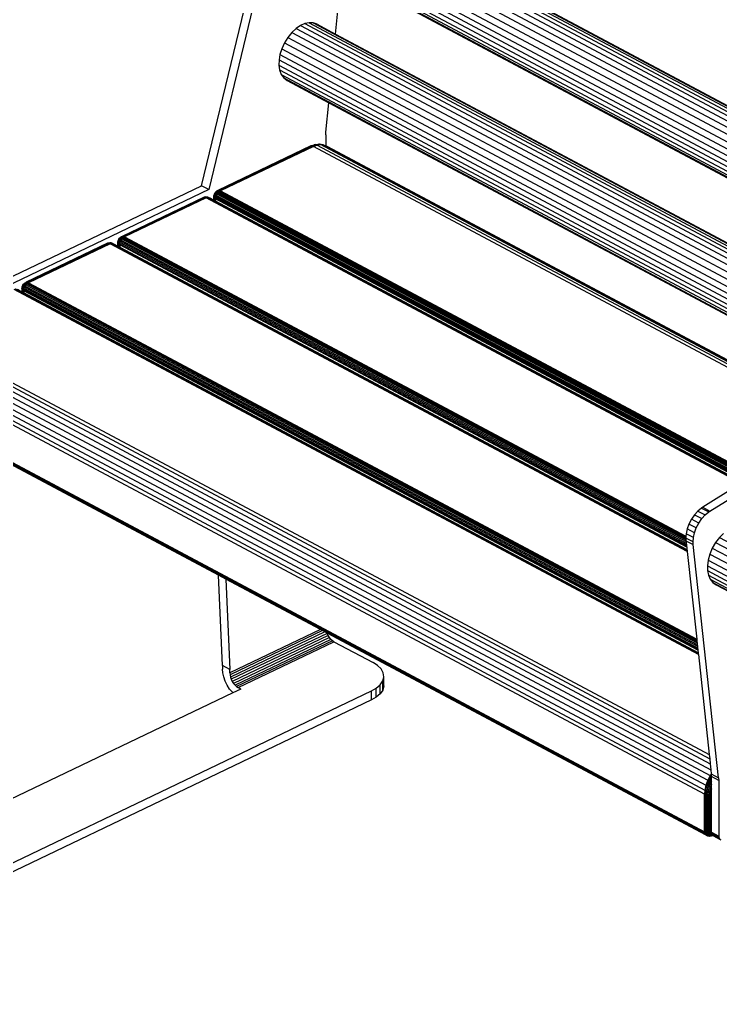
# Model space of a CAD drawing. Header units: millimetres. Extents: x 153 to 4750, y 92 to 3343.
# Drawn here: x 3006 to 3536, y 2198 to 2947 of the extents above; entities that cross this region are included whole.
import ezdxf

# ---------------------------------------------------------------- set-up
doc = ezdxf.new("R2010")
doc.units = ezdxf.units.MM

msp = doc.modelspace()

# ---------------------------------------------------------------- linework, layer by layer
for p, q in [((3143.57, 2821.37), (3197.67, 3045.15)), ((3203.17, 3042.22), (3149.07, 2818.43)), ((3228.34, 3041.54), (3825.77, 2722.78)), ((3231.54, 3042.96), (3827.44, 2725.01)), ((3234.67, 3043.65), (3828.89, 2726.6)), ((3237.79, 3043.56), (3829.93, 2727.63)), ((3221.67, 3036.25), (3822.15, 2715.86)), ((3224.98, 3039.3), (3823.91, 2719.74)), ((3254.79, 3035.07), (3830.36, 2727.98)), ((3216, 3028.28), (3819.55, 2706.26)), ((3218.61, 3032.5), (3820.75, 2711.23)), ((3212.68, 3019.5), (3817.29, 2696.91)), ((3214.01, 3023.85), (3818.37, 2701.39)), ((3211.9, 3011.61), (3815.51, 2689.55)), ((3212, 3015.46), (3816.35, 2693.01)), ((3212.43, 3007.87), (3814.77, 2686.49)), ((3213.67, 3004.52), (3814.2, 2684.11)), ((3215.58, 3001.81), (3813.83, 2682.61)), ((3245.06, 2936.21), (3249.67, 2983.06)), ((3249.67, 2983.06), (3813.71, 2682.12)), ((3221.8, 2944.09), (3218.6, 2942.67)), ((3224.94, 2944.78), (3221.8, 2944.09)), ((3221.8, 2944.09), (3802.19, 2634.42)), ((3224.94, 2944.78), (3802.69, 2636.52)), ((3228.06, 2944.7), (3224.94, 2944.78)), ((3228.06, 2944.7), (3803.03, 2637.92)), ((3230.98, 2943.72), (3228.06, 2944.7)), ((3211.93, 2937.38), (3208.87, 2933.63)), ((3215.25, 2940.43), (3211.93, 2937.38)), ((3211.93, 2937.38), (3799.62, 2623.82)), ((3218.6, 2942.67), (3215.25, 2940.43)), ((3215.25, 2940.43), (3800.65, 2628.09)), ((3218.6, 2942.67), (3801.52, 2631.66)), ((3230.98, 2943.72), (3245.06, 2936.21)), ((3206.27, 2929.41), (3204.27, 2924.99)), ((3208.87, 2933.63), (3206.27, 2929.41)), ((3206.27, 2929.41), (3797.27, 2614.08)), ((3208.87, 2933.63), (3798.47, 2619.05)), ((3245.06, 2936.21), (3803.15, 2638.43)), ((3204.27, 2924.99), (3202.95, 2920.64)), ((3204.27, 2924.99), (3796.09, 2609.22)), ((3202.27, 2916.59), (3202.17, 2912.74)), ((3202.95, 2920.64), (3202.27, 2916.59)), ((3202.27, 2916.59), (3794.07, 2600.83)), ((3202.95, 2920.64), (3795.01, 2604.74)), ((3202.17, 2912.74), (3793.23, 2597.37)), ((3202.17, 2912.74), (3202.7, 2909.01)), ((3202.7, 2909.01), (3792.49, 2594.32)), ((3202.7, 2909.01), (3203.93, 2905.66)), ((3203.93, 2905.66), (3791.92, 2591.94)), ((3203.93, 2905.66), (3205.85, 2902.94)), ((3205.85, 2902.94), (3791.55, 2590.44)), ((3205.85, 2902.94), (3208.36, 2901.04)), ((3208.36, 2901.04), (3239.94, 2884.19)), ((3237.75, 2861.94), (3239.94, 2884.19)), ((3239.94, 2884.19), (3791.43, 2589.94)), ((3237.64, 2859.78), (3237.75, 2861.94)), ((3237.64, 2859.78), (3237.64, 2851.43)), ((3226.4, 2851.43), (3155.98, 2817.72)), ((3227.01, 2851.51), (3156.59, 2817.79)), ((3227.65, 2851.4), (3157.23, 2817.68)), ((3228.28, 2851.13), (3157.86, 2817.42)), ((3226.4, 2851.43), (3228.93, 2852.37)), ((3227.01, 2851.51), (3226.4, 2851.43)), ((3227.01, 2851.51), (3229.61, 2852.47)), ((3227.65, 2851.4), (3227.01, 2851.51)), ((3227.65, 2851.4), (3230.29, 2852.37)), ((3228.28, 2851.13), (3227.65, 2851.4)), ((3228.28, 2851.13), (3230.92, 2852.11)), ((3783.02, 2555.15), (3228.28, 2851.13)), ((3229.61, 2852.47), (3228.93, 2852.37)), ((3229.61, 2852.47), (3232.27, 2852.83)), ((3230.29, 2852.37), (3229.61, 2852.47)), ((3232.98, 2852.74), (3230.29, 2852.37)), ((3230.92, 2852.11), (3230.29, 2852.37)), ((3230.92, 2852.11), (3233.62, 2852.48)), ((3783.53, 2557.26), (3230.92, 2852.11)), ((3232.98, 2852.74), (3232.27, 2852.83)), ((3233.62, 2852.48), (3232.98, 2852.74)), ((3235.57, 2852.38), (3232.98, 2852.74)), ((3233.62, 2852.48), (3236.23, 2852.12)), ((3783.92, 2558.87), (3233.62, 2852.48)), ((3236.23, 2852.12), (3235.57, 2852.38)), ((3784.14, 2559.78), (3236.23, 2852.12)), ((3236.23, 2852.12), (3237.64, 2851.43)), ((3237.64, 2851.43), (3238.55, 2850.99)), ((3784.17, 2559.88), (3238.55, 2850.99)), ((2920.69, 2714.66), (3143.57, 2821.37)), ((3149.07, 2818.43), (2926.19, 2711.73)), ((3149.07, 2818.43), (3143.57, 2821.37)), ((3154.02, 2816.28), (3154.48, 2816.79)), ((3154.31, 2816.34), (3154.86, 2816.93)), ((3154.48, 2816.79), (3154.96, 2817.18)), ((3154.86, 2816.93), (3154.48, 2816.79)), ((3154.75, 2816.25), (3155.35, 2816.91)), ((3154.86, 2816.93), (3155.42, 2817.39)), ((3155.35, 2816.91), (3154.86, 2816.93)), ((3155.43, 2817.45), (3154.96, 2817.18)), ((3154.96, 2817.18), (3155.42, 2817.39)), ((3155.92, 2816.75), (3155.28, 2816.05)), ((3155.35, 2816.91), (3155.98, 2817.43)), ((3155.92, 2816.75), (3155.35, 2816.91)), ((3155.98, 2817.72), (3155.42, 2817.39)), ((3155.42, 2817.39), (3155.98, 2817.43)), ((3155.43, 2817.45), (3155.98, 2817.72)), ((3156.58, 2817.3), (3155.92, 2816.75)), ((3156.52, 2816.48), (3155.92, 2816.75)), ((3155.98, 2817.72), (3156.59, 2817.79)), ((3156.59, 2817.79), (3155.98, 2817.43)), ((3155.98, 2817.43), (3156.58, 2817.3)), ((3156.52, 2816.48), (3157.2, 2817.03)), ((3157.23, 2817.68), (3156.58, 2817.3)), ((3157.2, 2817.03), (3156.58, 2817.3)), ((3156.59, 2817.79), (3157.23, 2817.68)), ((3157.2, 2817.03), (3157.86, 2817.42)), ((3157.2, 2817.03), (3764.78, 2492.85)), ((3157.23, 2817.68), (3157.86, 2817.42)), ((3157.86, 2817.42), (3765.44, 2493.24)), ((3145.09, 2812.51), (3083.38, 2782.96)), ((3145.7, 2812.58), (3083.99, 2783.03)), ((3146.34, 2812.47), (3084.63, 2782.92)), ((3146.97, 2812.21), (3085.26, 2782.66)), ((3145.09, 2812.51), (3145.64, 2812.71)), ((3145.7, 2812.58), (3145.09, 2812.51)), ((3146.32, 2812.8), (3145.64, 2812.71)), ((3145.7, 2812.58), (3146.32, 2812.8)), ((3146.34, 2812.47), (3145.7, 2812.58)), ((3146.32, 2812.8), (3146.95, 2812.89)), ((3146.99, 2812.71), (3146.32, 2812.8)), ((3146.34, 2812.47), (3146.99, 2812.71)), ((3146.97, 2812.21), (3146.34, 2812.47)), ((3147.66, 2812.8), (3146.95, 2812.89)), ((3146.97, 2812.21), (3147.63, 2812.45)), ((3552.72, 2595.71), (3146.97, 2812.21)), ((3147.66, 2812.8), (3146.99, 2812.71)), ((3147.63, 2812.45), (3146.99, 2812.71)), ((3147.63, 2812.45), (3148.3, 2812.54)), ((3553.56, 2595.87), (3147.63, 2812.45)), ((3148.3, 2812.54), (3147.66, 2812.8)), ((3148.3, 2812.71), (3147.66, 2812.8)), ((3148.96, 2812.45), (3148.3, 2812.71)), ((3148.3, 2812.54), (3148.96, 2812.45)), ((3554.23, 2595.96), (3148.3, 2812.54)), ((3148.96, 2812.45), (3149.54, 2812.17)), ((3152.86, 2810.4), (3149.54, 2812.17)), ((3152.86, 2813.17), (3152.9, 2813.75)), ((3152.86, 2810.4), (3152.86, 2813.17)), ((3152.94, 2812.65), (3152.86, 2813.17)), ((3152.94, 2810.35), (3152.86, 2810.4)), ((3152.9, 2813.75), (3153.04, 2814.38)), ((3152.99, 2813.34), (3152.9, 2813.75)), ((3152.94, 2812.65), (3152.99, 2813.34)), ((3152.94, 2810.35), (3152.94, 2812.65)), ((3153.22, 2812.16), (3152.94, 2812.65)), ((3153.22, 2810.21), (3152.94, 2810.35)), ((3152.99, 2813.34), (3153.15, 2814.09)), ((3153.27, 2812.92), (3152.99, 2813.34)), ((3153.04, 2814.38), (3153.28, 2815.04)), ((3153.15, 2814.09), (3153.04, 2814.38)), ((3153.15, 2814.09), (3153.43, 2814.87)), ((3153.45, 2813.75), (3153.15, 2814.09)), ((3153.22, 2812.16), (3153.27, 2812.92)), ((3153.22, 2810.21), (3153.22, 2812.16)), ((3153.66, 2811.73), (3153.22, 2812.16)), ((3153.66, 2809.97), (3153.22, 2810.21)), ((3153.27, 2812.92), (3153.45, 2813.75)), ((3153.72, 2812.53), (3153.27, 2812.92)), ((3153.28, 2815.04), (3153.32, 2815.14)), ((3153.43, 2814.87), (3153.28, 2815.04)), ((3153.32, 2815.14), (3153.58, 2815.64)), ((3153.43, 2814.87), (3153.83, 2815.63)), ((3153.77, 2814.62), (3153.43, 2814.87)), ((3153.45, 2813.75), (3153.77, 2814.62)), ((3153.91, 2813.41), (3153.45, 2813.75)), ((3153.61, 2815.69), (3153.58, 2815.64)), ((3153.61, 2815.69), (3154.02, 2816.28)), ((3153.83, 2815.63), (3153.61, 2815.69)), ((3153.66, 2811.73), (3153.72, 2812.53)), ((3153.66, 2809.97), (3153.66, 2811.73)), ((3154.23, 2811.37), (3153.66, 2811.73)), ((3154.23, 2809.67), (3153.66, 2809.97)), ((3153.91, 2813.41), (3153.72, 2812.53)), ((3154.29, 2812.18), (3153.72, 2812.53)), ((3153.77, 2814.62), (3154.21, 2815.47)), ((3154.25, 2814.33), (3153.77, 2814.62)), ((3153.83, 2815.63), (3154.31, 2816.34)), ((3154.21, 2815.47), (3153.83, 2815.63)), ((3154.25, 2814.33), (3153.91, 2813.41)), ((3154.48, 2813.08), (3153.91, 2813.41)), ((3154.31, 2816.34), (3154.02, 2816.28)), ((3154.21, 2815.47), (3154.75, 2816.25)), ((3154.71, 2815.23), (3154.21, 2815.47)), ((3154.23, 2811.37), (3154.29, 2812.18)), ((3559.23, 2595.27), (3154.23, 2811.37)), ((3154.23, 2811.37), (3154.23, 2809.67)), ((3554.62, 2596.01), (3154.23, 2809.67)), ((3154.71, 2815.23), (3154.25, 2814.33)), ((3154.82, 2814.01), (3154.25, 2814.33)), ((3154.29, 2812.18), (3154.48, 2813.08)), ((3154.29, 2812.18), (3761.87, 2488)), ((3154.75, 2816.25), (3154.31, 2816.34)), ((3154.48, 2813.08), (3154.82, 2814.01)), ((3154.48, 2813.08), (3762.07, 2488.9)), ((3155.28, 2816.05), (3154.71, 2815.23)), ((3155.29, 2814.93), (3154.71, 2815.23)), ((3155.28, 2816.05), (3154.75, 2816.25)), ((3154.82, 2814.01), (3155.29, 2814.93)), ((3154.82, 2814.01), (3762.41, 2489.83)), ((3155.87, 2815.76), (3155.28, 2816.05)), ((3155.29, 2814.93), (3155.87, 2815.76)), ((3155.29, 2814.93), (3762.88, 2490.75)), ((3155.87, 2815.76), (3156.52, 2816.48)), ((3155.87, 2815.76), (3763.46, 2491.59)), ((3156.52, 2816.48), (3764.11, 2492.3)), ((3080.3, 2778.99), (3080.44, 2779.63)), ((3080.39, 2778.58), (3080.55, 2779.33)), ((3080.44, 2779.63), (3080.68, 2780.29)), ((3080.55, 2779.33), (3080.44, 2779.63)), ((3080.55, 2779.33), (3080.83, 2780.11)), ((3080.86, 2779), (3080.55, 2779.33)), ((3080.68, 2780.29), (3080.72, 2780.38)), ((3080.83, 2780.11), (3080.68, 2780.29)), ((3080.72, 2780.38), (3080.98, 2780.88)), ((3080.83, 2780.11), (3081.23, 2780.88)), ((3081.17, 2779.87), (3080.83, 2780.11)), ((3080.86, 2779), (3081.17, 2779.87)), ((3081.01, 2780.93), (3080.98, 2780.88)), ((3081.01, 2780.93), (3081.42, 2781.53)), ((3081.23, 2780.88), (3081.01, 2780.93)), ((3081.17, 2779.87), (3081.61, 2780.72)), ((3081.65, 2779.57), (3081.17, 2779.87)), ((3081.23, 2780.88), (3081.72, 2781.58)), ((3081.61, 2780.72), (3081.23, 2780.88)), ((3081.65, 2779.57), (3081.31, 2778.65)), ((3081.42, 2781.53), (3081.88, 2782.03)), ((3081.72, 2781.58), (3081.42, 2781.53)), ((3081.61, 2780.72), (3082.15, 2781.5)), ((3082.11, 2780.47), (3081.61, 2780.72)), ((3082.11, 2780.47), (3081.65, 2779.57)), ((3082.22, 2779.25), (3081.65, 2779.57)), ((3081.72, 2781.58), (3082.26, 2782.17)), ((3082.15, 2781.5), (3081.72, 2781.58)), ((3081.88, 2782.03), (3082.36, 2782.42)), ((3082.26, 2782.17), (3081.88, 2782.03)), ((3081.88, 2778.32), (3082.22, 2779.25)), ((3082.68, 2781.3), (3082.11, 2780.47)), ((3082.69, 2780.17), (3082.11, 2780.47)), ((3082.15, 2781.5), (3082.75, 2782.16)), ((3082.68, 2781.3), (3082.15, 2781.5)), ((3082.22, 2779.25), (3082.69, 2780.17)), ((3082.22, 2779.25), (3510.48, 2550.75)), ((3082.26, 2782.17), (3082.82, 2782.64)), ((3082.75, 2782.16), (3082.26, 2782.17)), ((3082.83, 2782.7), (3082.36, 2782.42)), ((3082.36, 2782.42), (3082.82, 2782.64)), ((3083.32, 2782), (3082.68, 2781.3)), ((3083.27, 2781.01), (3082.68, 2781.3)), ((3082.69, 2780.17), (3083.27, 2781.01)), ((3082.69, 2780.17), (3510.35, 2551.99)), ((3082.75, 2782.16), (3083.38, 2782.67)), ((3083.32, 2782), (3082.75, 2782.16)), ((3083.38, 2782.96), (3082.82, 2782.64)), ((3082.82, 2782.64), (3083.38, 2782.67)), ((3082.83, 2782.7), (3083.38, 2782.96)), ((3083.27, 2781.01), (3083.92, 2781.72)), ((3083.27, 2781.01), (3510.25, 2553.19)), ((3083.98, 2782.54), (3083.32, 2782)), ((3083.92, 2781.72), (3083.32, 2782)), ((3083.38, 2782.96), (3083.99, 2783.03)), ((3083.99, 2783.03), (3083.38, 2782.67)), ((3083.38, 2782.67), (3083.98, 2782.54)), ((3083.92, 2781.72), (3084.6, 2782.27)), ((3083.92, 2781.72), (3510.19, 2554.28)), ((3084.63, 2782.92), (3083.98, 2782.54)), ((3084.6, 2782.27), (3083.98, 2782.54)), ((3083.99, 2783.03), (3084.63, 2782.92)), ((3084.6, 2782.27), (3085.26, 2782.66)), ((3084.6, 2782.27), (3510.22, 2555.18)), ((3084.63, 2782.92), (3085.26, 2782.66)), ((3085.26, 2782.66), (3510.27, 2555.9)), ((3072.49, 2777.75), (3010.78, 2748.21)), ((3073.1, 2777.82), (3011.39, 2748.28)), ((3073.74, 2777.71), (3012.03, 2748.17)), ((3074.37, 2777.45), (3012.66, 2747.9)), ((3072.49, 2777.75), (3073.04, 2777.95)), ((3073.1, 2777.82), (3072.49, 2777.75)), ((3073.72, 2778.05), (3073.04, 2777.95)), ((3073.1, 2777.82), (3073.72, 2778.05)), ((3073.74, 2777.71), (3073.1, 2777.82)), ((3073.72, 2778.05), (3074.35, 2778.13)), ((3074.39, 2777.95), (3073.72, 2778.05)), ((3073.74, 2777.71), (3074.39, 2777.95)), ((3074.37, 2777.45), (3073.74, 2777.71)), ((3075.06, 2778.04), (3074.35, 2778.13)), ((3074.37, 2777.45), (3075.03, 2777.69)), ((3511.17, 2544.39), (3074.37, 2777.45)), ((3075.06, 2778.04), (3074.39, 2777.95)), ((3075.03, 2777.69), (3074.39, 2777.95)), ((3075.03, 2777.69), (3075.71, 2777.78)), ((3075.03, 2777.69), (3511.1, 2545.02)), ((3075.71, 2777.78), (3075.06, 2778.04)), ((3075.7, 2777.95), (3075.06, 2778.04)), ((3076.36, 2777.7), (3075.7, 2777.95)), ((3075.71, 2777.78), (3076.36, 2777.7)), ((3075.71, 2777.78), (3511.05, 2545.51)), ((3076.36, 2777.7), (3076.94, 2777.41)), ((3076.94, 2777.41), (3080.26, 2775.64)), ((3080.26, 2778.42), (3080.3, 2778.99)), ((3080.26, 2775.64), (3080.26, 2778.42)), ((3080.34, 2777.9), (3080.26, 2778.42)), ((3080.26, 2775.64), (3080.34, 2775.6)), ((3080.39, 2778.58), (3080.3, 2778.99)), ((3080.34, 2777.9), (3080.39, 2778.58)), ((3080.34, 2775.6), (3080.34, 2777.9)), ((3080.62, 2777.41), (3080.34, 2777.9)), ((3080.34, 2775.6), (3080.62, 2775.45)), ((3080.67, 2778.16), (3080.39, 2778.58)), ((3080.62, 2777.41), (3080.67, 2778.16)), ((3080.62, 2775.45), (3080.62, 2777.41)), ((3081.06, 2776.97), (3080.62, 2777.41)), ((3080.62, 2775.45), (3081.06, 2775.21)), ((3080.67, 2778.16), (3080.86, 2779)), ((3081.12, 2777.77), (3080.67, 2778.16)), ((3081.31, 2778.65), (3080.86, 2779)), ((3081.06, 2776.97), (3081.12, 2777.77)), ((3081.06, 2775.21), (3081.06, 2776.97)), ((3081.63, 2776.61), (3081.06, 2776.97)), ((3081.06, 2775.21), (3081.63, 2774.91)), ((3081.31, 2778.65), (3081.12, 2777.77)), ((3081.69, 2777.42), (3081.12, 2777.77)), ((3081.88, 2778.32), (3081.31, 2778.65)), ((3081.63, 2776.61), (3081.69, 2777.42)), ((3510.82, 2547.61), (3081.63, 2776.61)), ((3081.63, 2776.61), (3081.63, 2774.91)), ((3081.63, 2774.91), (3511.02, 2545.81)), ((3081.69, 2777.42), (3081.88, 2778.32)), ((3081.69, 2777.42), (3510.72, 2548.51)), ((3081.88, 2778.32), (3510.61, 2549.57)), ((3519.65, 2466.37), (3001.77, 2742.69)), ((3519.58, 2467.01), (3002.43, 2742.94)), ((3519.53, 2467.49), (3003.11, 2743.03)), ((3007.66, 2740.88), (3004.34, 2742.66)), ((3007.66, 2743.66), (3007.7, 2744.23)), ((3007.74, 2743.14), (3007.66, 2743.66)), ((3007.66, 2743.66), (3007.66, 2740.88)), ((3007.7, 2744.23), (3007.84, 2744.87)), ((3007.79, 2743.82), (3007.7, 2744.23)), ((3007.74, 2743.14), (3007.79, 2743.82)), ((3008.02, 2742.65), (3007.74, 2743.14)), ((3007.74, 2743.14), (3007.74, 2740.84)), ((3007.79, 2743.82), (3007.95, 2744.57)), ((3008.08, 2743.41), (3007.79, 2743.82)), ((3007.84, 2744.87), (3008.08, 2745.53)), ((3007.95, 2744.57), (3007.84, 2744.87)), ((3007.95, 2744.57), (3008.24, 2745.35)), ((3008.26, 2744.24), (3007.95, 2744.57)), ((3008.02, 2742.65), (3008.08, 2743.41)), ((3008.47, 2742.22), (3008.02, 2742.65)), ((3008.02, 2742.65), (3008.02, 2740.69)), ((3008.08, 2745.53), (3008.12, 2745.62)), ((3008.24, 2745.35), (3008.08, 2745.53)), ((3008.08, 2743.41), (3008.26, 2744.24)), ((3008.52, 2743.02), (3008.08, 2743.41)), ((3008.12, 2745.62), (3008.38, 2746.12)), ((3008.24, 2745.35), (3008.63, 2746.12)), ((3008.57, 2745.11), (3008.24, 2745.35)), ((3008.26, 2744.24), (3008.57, 2745.11)), ((3008.72, 2743.9), (3008.26, 2744.24)), ((3008.41, 2746.18), (3008.38, 2746.12)), ((3008.41, 2746.18), (3008.82, 2746.77)), ((3008.63, 2746.12), (3008.41, 2746.18)), ((3008.47, 2742.22), (3008.52, 2743.02)), ((3009.03, 2741.85), (3008.47, 2742.22)), ((3008.47, 2742.22), (3008.47, 2740.45)), ((3008.72, 2743.9), (3008.52, 2743.02)), ((3009.09, 2742.67), (3008.52, 2743.02)), ((3008.57, 2745.11), (3009.01, 2745.96)), ((3009.05, 2744.82), (3008.57, 2745.11)), ((3008.63, 2746.12), (3009.12, 2746.82)), ((3009.01, 2745.96), (3008.63, 2746.12)), ((3009.05, 2744.82), (3008.72, 2743.9)), ((3009.29, 2743.56), (3008.72, 2743.9)), ((3008.82, 2746.77), (3009.28, 2747.27)), ((3009.12, 2746.82), (3008.82, 2746.77)), ((3009.01, 2745.96), (3009.55, 2746.74)), ((3009.51, 2745.72), (3009.01, 2745.96)), ((3009.03, 2741.85), (3009.09, 2742.67)), ((3519.3, 2469.6), (3009.03, 2741.85)), ((3009.03, 2741.85), (3009.03, 2740.15)), ((3009.51, 2745.72), (3009.05, 2744.82)), ((3009.62, 2744.5), (3009.05, 2744.82)), ((3009.09, 2742.67), (3009.29, 2743.56)), ((3009.09, 2742.67), (3519.2, 2470.49)), ((3009.12, 2746.82), (3009.66, 2747.42)), ((3009.55, 2746.74), (3009.12, 2746.82)), ((3009.28, 2747.27), (3009.76, 2747.66)), ((3009.66, 2747.42), (3009.28, 2747.27)), ((3009.29, 2743.56), (3009.62, 2744.5)), ((3009.29, 2743.56), (3519.09, 2471.56)), ((3010.08, 2746.54), (3009.51, 2745.72)), ((3010.09, 2745.41), (3009.51, 2745.72)), ((3009.55, 2746.74), (3010.15, 2747.4)), ((3010.08, 2746.54), (3009.55, 2746.74)), ((3009.62, 2744.5), (3010.09, 2745.41)), ((3009.62, 2744.5), (3518.96, 2472.74)), ((3009.66, 2747.42), (3010.23, 2747.88)), ((3010.15, 2747.4), (3009.66, 2747.42)), ((3010.23, 2747.94), (3009.76, 2747.66)), ((3009.76, 2747.66), (3010.23, 2747.88)), ((3010.72, 2747.24), (3010.08, 2746.54)), ((3010.67, 2746.25), (3010.08, 2746.54)), ((3010.09, 2745.41), (3010.67, 2746.25)), ((3010.09, 2745.41), (3518.82, 2473.98)), ((3010.15, 2747.4), (3010.78, 2747.92)), ((3010.72, 2747.24), (3010.15, 2747.4)), ((3010.23, 2747.94), (3010.78, 2748.21)), ((3010.78, 2748.21), (3010.23, 2747.88)), ((3010.23, 2747.88), (3010.78, 2747.92)), ((3010.67, 2746.25), (3011.32, 2746.96)), ((3010.67, 2746.25), (3518.69, 2475.2)), ((3011.38, 2747.78), (3010.72, 2747.24)), ((3011.32, 2746.96), (3010.72, 2747.24)), ((3010.78, 2748.21), (3011.39, 2748.28)), ((3011.39, 2748.28), (3010.78, 2747.92)), ((3010.78, 2747.92), (3011.38, 2747.78)), ((3011.32, 2746.96), (3012, 2747.52)), ((3011.32, 2746.96), (3518.57, 2476.32)), ((3012.03, 2748.17), (3011.38, 2747.78)), ((3012, 2747.52), (3011.38, 2747.78)), ((3011.39, 2748.28), (3012.03, 2748.17)), ((3012, 2747.52), (3012.66, 2747.9)), ((3012, 2747.52), (3518.46, 2477.29)), ((3012.03, 2748.17), (3012.66, 2747.9)), ((3012.66, 2747.9), (3518.38, 2478.08)), ((3007.74, 2740.84), (3007.66, 2740.88)), ((3008.02, 2740.69), (3007.74, 2740.84)), ((3008.47, 2740.45), (3008.02, 2740.69)), ((3009.03, 2740.15), (3008.47, 2740.45)), ((3519.5, 2467.79), (3009.03, 2740.15)), ((2926, 2705.21), (3528.64, 2383.67)), ((2928.71, 2707.42), (3528.22, 2387.55)), ((2931.35, 2708.98), (3527.88, 2390.7)), ((2921.08, 2699.01), (3528.67, 2374.83)), ((2923.4, 2702.36), (3529.13, 2379.17)), ((2917.85, 2691.61), (3525.43, 2367.43)), ((2919.2, 2695.34), (3526.78, 2371.17)), ((3524.41, 2360.59), (2916.83, 2684.77)), ((2917.07, 2688.02), (3524.66, 2363.84)), ((2916.83, 2656.29), (3524.41, 2332.11)), ((3524.47, 2331.36), (2916.89, 2655.54)), ((3524.67, 2330.65), (2917.08, 2654.83)), ((3525.01, 2330.04), (2917.42, 2654.21)), ((3156.35, 2526.52), (2994.61, 2612.82)), ((3548.47, 2593.82), (3522.92, 2577.86)), ((3528.43, 2574.93), (3553.97, 2590.88)), ((3522.05, 2577.29), (3519.35, 2575.07)), ((3522.92, 2577.86), (3522.05, 2577.29)), ((3522.05, 2577.29), (3527.55, 2574.35)), ((3522.92, 2577.86), (3528.43, 2574.93)), ((3516.75, 2572.22), (3514.43, 2568.87)), ((3519.35, 2575.07), (3516.75, 2572.22)), ((3516.75, 2572.22), (3522.25, 2569.29)), ((3519.35, 2575.07), (3524.85, 2572.13)), ((3522.25, 2569.29), (3524.85, 2572.13)), ((3524.85, 2572.13), (3527.55, 2574.35)), ((3527.55, 2574.35), (3528.43, 2574.93)), ((3512.54, 2565.21), (3511.19, 2561.47)), ((3514.43, 2568.87), (3512.54, 2565.21)), ((3518.04, 2562.27), (3512.54, 2565.21)), ((3519.93, 2565.93), (3514.43, 2568.87)), ((3516.7, 2558.54), (3518.04, 2562.27)), ((3518.04, 2562.27), (3519.93, 2565.93)), ((3519.93, 2565.93), (3522.25, 2569.29)), ((3510.22, 2555.18), (3510.17, 2554.63)), ((3515.68, 2551.69), (3510.17, 2554.63)), ((3510.17, 2554.63), (3510.19, 2554.28)), ((3510.27, 2555.9), (3510.22, 2555.18)), ((3510.42, 2557.89), (3510.27, 2555.9)), ((3511.19, 2561.47), (3510.42, 2557.89)), ((3515.92, 2554.95), (3510.42, 2557.89)), ((3516.7, 2558.54), (3511.19, 2561.47)), ((3515.68, 2551.69), (3515.92, 2554.95)), ((3515.92, 2554.95), (3516.7, 2558.54)), ((3535.61, 2555.07), (3532.69, 2551.3)), ((3538.73, 2558.15), (3535.61, 2555.07)), ((3535.61, 2555.07), (4136.8, 2234.3)), ((3510.19, 2554.28), (3510.25, 2553.19)), ((3510.25, 2553.19), (3510.28, 2552.58)), ((3510.28, 2552.58), (3515.78, 2549.64)), ((3510.28, 2552.58), (3510.35, 2551.99)), ((3510.35, 2551.99), (3510.48, 2550.75)), ((3510.48, 2550.75), (3510.61, 2549.57)), ((3510.61, 2549.57), (3510.72, 2548.51)), ((3510.72, 2548.51), (3510.82, 2547.61)), ((3510.82, 2547.61), (3511.02, 2545.81)), ((3515.78, 2549.64), (3515.68, 2551.69)), ((3534.96, 2373.15), (3515.78, 2549.64)), ((3530.19, 2547.01), (3528.27, 2542.45)), ((3532.69, 2551.3), (3530.19, 2547.01)), ((3530.19, 2547.01), (4133.78, 2224.96)), ((3532.69, 2551.3), (4134.99, 2229.94)), ((3511.02, 2545.81), (3511.05, 2545.51)), ((3511.05, 2545.51), (3511.1, 2545.02)), ((3511.1, 2545.02), (3511.17, 2544.39)), ((3511.17, 2544.39), (3518.38, 2478.08)), ((3528.27, 2542.45), (3527.04, 2537.92)), ((3528.27, 2542.45), (4133.75, 2219.4)), ((3527.04, 2537.92), (3526.5, 2533.68)), ((3526.5, 2533.68), (4134.87, 2209.09)), ((3526.5, 2533.68), (3526.6, 2529.92)), ((3527.04, 2537.92), (4134.34, 2213.89)), ((3159.54, 2457.98), (3156.35, 2526.52)), ((3161.86, 2523.58), (3156.35, 2526.52)), ((3526.6, 2529.92), (4135.29, 2205.15)), ((3526.6, 2529.92), (3527.28, 2526.53)), ((3527.28, 2526.53), (4135.64, 2201.93)), ((3527.28, 2526.53), (3528.61, 2523.45)), ((3161.86, 2523.58), (3165.04, 2455.04)), ((3233.63, 2485.29), (3161.86, 2523.58)), ((3528.61, 2523.45), (4135.92, 2199.42)), ((3528.61, 2523.45), (3530.61, 2520.93)), ((3530.61, 2520.93), (4136.08, 2197.88)), ((3530.61, 2520.93), (3533.21, 2519.2)), ((3533.21, 2519.2), (3602.33, 2482.32)), ((3233.63, 2485.29), (3165.04, 2452.45)), ((3235.13, 2484.49), (3165.15, 2450.99)), ((3236.89, 2483.55), (3165.48, 2449.36)), ((3238.65, 2482.42), (3166.05, 2447.67)), ((3239.45, 2480.75), (3166.86, 2445.99)), ((3235.13, 2484.49), (3233.63, 2485.29)), ((3236.89, 2483.55), (3235.13, 2484.49)), ((3238.57, 2482.65), (3236.89, 2483.55)), ((3238.65, 2482.42), (3238.57, 2482.65)), ((3525.48, 2329.57), (3238.57, 2482.65)), ((3239.45, 2480.75), (3238.65, 2482.42)), ((3240.44, 2479.22), (3239.45, 2480.75)), ((3240.44, 2479.22), (3167.85, 2444.46)), ((3241.55, 2477.9), (3168.95, 2443.15)), ((3242.71, 2476.87), (3170.11, 2442.12)), ((3171.23, 2441.39), (3243.83, 2476.14)), ((3241.55, 2477.9), (3240.44, 2479.22)), ((3242.71, 2476.87), (3241.55, 2477.9)), ((3243.83, 2476.14), (3242.71, 2476.87)), ((3243.83, 2476.14), (3273.4, 2460.36)), ((3518.38, 2478.08), (3518.46, 2477.29)), ((3518.46, 2477.29), (3518.57, 2476.32)), ((3518.57, 2476.32), (3518.69, 2475.2)), ((3518.69, 2475.2), (3518.82, 2473.98)), ((3518.82, 2473.98), (3518.96, 2472.74)), ((3518.96, 2472.74), (3519.09, 2471.56)), ((3519.09, 2471.56), (3519.2, 2470.49)), ((3519.2, 2470.49), (3519.3, 2469.6)), ((3519.3, 2469.6), (3519.5, 2467.79)), ((3519.5, 2467.79), (3519.53, 2467.49)), ((3519.53, 2467.49), (3519.58, 2467.01)), ((3519.58, 2467.01), (3519.65, 2466.37)), ((3519.65, 2466.37), (3527.88, 2390.7)), ((3165.04, 2455.04), (3159.54, 2457.98)), ((3159.54, 2457.98), (3159.54, 2455.39)), ((3276.79, 2458.19), (3273.4, 2460.36)), ((3279.47, 2455.58), (3276.79, 2458.19)), ((3159.74, 2452.62), (3159.54, 2455.39)), ((3160.36, 2449.55), (3159.74, 2452.62)), ((3161.45, 2446.35), (3160.36, 2449.55)), ((3165.04, 2452.45), (3165.04, 2455.04)), ((3165.04, 2452.45), (3165.15, 2450.99)), ((3165.15, 2450.99), (3165.48, 2449.36)), ((3281.14, 2452.64), (3279.47, 2455.58)), ((3281.61, 2449.53), (3281.14, 2452.64)), ((3162.97, 2443.19), (3161.45, 2446.35)), ((3164.83, 2440.29), (3162.97, 2443.19)), ((3165.48, 2449.36), (3166.05, 2447.67)), ((3166.05, 2447.67), (3166.86, 2445.99)), ((3166.86, 2445.99), (3167.85, 2444.46)), ((3167.85, 2444.46), (3168.95, 2443.15)), ((3168.95, 2443.15), (3170.11, 2442.12)), ((3170.11, 2442.12), (3171.23, 2441.39)), ((3275.87, 2441.01), (3278.82, 2443.54)), ((3278.82, 2443.54), (3280.81, 2446.43)), ((3278.82, 2436.64), (3278.82, 2443.54)), ((3280.81, 2446.43), (3281.61, 2449.53)), ((3280.81, 2439.53), (3280.81, 2446.43)), ((3281.61, 2442.62), (3280.81, 2439.53)), ((3281.61, 2442.62), (3281.61, 2449.53)), ((2989.84, 2303.72), (3272.25, 2438.93)), ((3167.35, 2437.44), (2992.52, 2353.74)), ((3166.93, 2437.81), (3164.83, 2440.29)), ((3167.35, 2437.44), (3166.93, 2437.81)), ((3173.3, 2440.28), (3167.35, 2437.44)), ((3173.3, 2440.28), (3171.23, 2441.39)), ((3272.25, 2438.93), (3275.87, 2441.01)), ((3272.25, 2432.03), (3272.25, 2438.93)), ((3275.87, 2434.11), (3275.87, 2441.01)), ((3278.82, 2436.64), (3275.87, 2434.11)), ((3280.81, 2439.53), (3278.82, 2436.64)), ((3272.25, 2432.03), (2989.84, 2296.82)), ((3275.87, 2434.11), (3272.25, 2432.03)), ((3527.88, 2390.7), (3528.22, 2387.55)), ((3528.22, 2387.55), (3528.64, 2383.67)), ((3528.64, 2383.67), (3529.13, 2379.17)), ((3528.67, 2374.83), (3526.78, 2371.17)), ((3529.47, 2375.99), (3528.67, 2374.83)), ((3528.67, 2374.83), (3529.34, 2374.46)), ((3529.13, 2379.17), (3529.46, 2376.09)), ((3529.34, 2374.46), (3529.53, 2374.75)), ((3529.46, 2376.09), (3534.96, 2373.15)), ((3529.47, 2375.99), (3529.46, 2376.09)), ((3529.53, 2374.75), (3529.47, 2375.99)), ((3529.56, 2374.34), (3529.53, 2374.75)), ((3525.43, 2367.43), (3524.66, 2363.84)), ((3526.78, 2371.17), (3525.43, 2367.43)), ((3525.43, 2367.43), (3526.12, 2367.1)), ((3526.12, 2367.1), (3527.46, 2370.82)), ((3526.78, 2371.17), (3527.46, 2370.82)), ((3528.26, 2370.43), (3526.94, 2366.76)), ((3527.46, 2370.82), (3529.34, 2374.46)), ((3527.46, 2370.82), (3528.26, 2370.43)), ((3529.16, 2370.01), (3527.87, 2366.43)), ((3529.57, 2372.97), (3528.26, 2370.43)), ((3528.26, 2370.43), (3529.16, 2370.01)), ((3529.57, 2368.13), (3528.85, 2366.14)), ((3529.57, 2370.82), (3529.16, 2370.01)), ((3529.16, 2370.01), (3529.57, 2369.83)), ((3529.34, 2374.46), (3529.56, 2374.34)), ((3529.57, 2374.04), (3529.56, 2374.34)), ((3535.07, 2371.1), (3529.57, 2374.04)), ((3529.57, 2372.97), (3529.57, 2374.04)), ((3529.57, 2370.82), (3529.57, 2372.97)), ((3529.57, 2369.83), (3529.57, 2370.82)), ((3529.57, 2368.13), (3529.57, 2369.83)), ((3529.57, 2365.97), (3529.57, 2368.13)), ((3534.96, 2373.15), (3535.07, 2371.1)), ((3535.07, 2371.1), (3535.07, 2329.01)), ((3524.66, 2363.84), (3524.41, 2360.59)), ((3524.41, 2332.11), (3524.41, 2360.59)), ((3524.41, 2360.59), (3525.1, 2360.28)), ((3524.66, 2363.84), (3525.34, 2363.53)), ((3525.1, 2360.28), (3525.34, 2363.53)), ((3525.1, 2360.28), (3525.93, 2360.04)), ((3525.1, 2360.28), (3525.1, 2331.81)), ((3525.34, 2363.53), (3526.12, 2367.1)), ((3526.17, 2363.23), (3525.34, 2363.53)), ((3525.93, 2360.04), (3526.17, 2363.23)), ((3525.93, 2360.04), (3526.89, 2359.87)), ((3525.93, 2360.04), (3525.93, 2331.56)), ((3526.12, 2367.1), (3526.94, 2366.76)), ((3526.94, 2366.76), (3526.17, 2363.23)), ((3527.12, 2362.99), (3526.17, 2363.23)), ((3526.89, 2359.87), (3527.12, 2362.99)), ((3526.89, 2359.87), (3527.91, 2359.8)), ((3526.89, 2359.87), (3526.89, 2331.39)), ((3526.94, 2366.76), (3527.87, 2366.43)), ((3527.87, 2366.43), (3527.12, 2362.99)), ((3528.13, 2362.82), (3527.12, 2362.99)), ((3527.87, 2366.43), (3528.85, 2366.14)), ((3527.91, 2359.8), (3528.13, 2362.82)), ((3527.91, 2359.8), (3528.94, 2359.84)), ((3527.91, 2359.8), (3527.91, 2331.33)), ((3528.85, 2366.14), (3528.13, 2362.82)), ((3529.15, 2362.73), (3528.13, 2362.82)), ((3528.85, 2366.14), (3529.57, 2365.97)), ((3528.94, 2359.84), (3529.15, 2362.73)), ((3528.94, 2359.84), (3529.57, 2359.93)), ((3528.94, 2359.84), (3528.94, 2331.36)), ((3529.57, 2364.67), (3529.15, 2362.73)), ((3529.57, 2362.73), (3529.15, 2362.73)), ((3529.57, 2364.67), (3529.57, 2365.97)), ((3529.57, 2362.73), (3529.57, 2364.67)), ((3529.57, 2359.93), (3529.57, 2362.73)), ((3529.57, 2331.95), (3529.57, 2359.93)), ((3524.47, 2331.36), (3524.41, 2332.11)), ((3524.41, 2332.11), (3525.1, 2331.81)), ((3524.67, 2330.65), (3524.47, 2331.36)), ((3524.47, 2331.36), (3525.15, 2331.06)), ((3525.01, 2330.04), (3524.67, 2330.65)), ((3524.67, 2330.65), (3525.31, 2330.36)), ((3525.48, 2329.57), (3525.01, 2330.04)), ((3525.01, 2330.04), (3525.58, 2329.78)), ((3525.1, 2331.81), (3525.93, 2331.56)), ((3525.15, 2331.06), (3525.1, 2331.81)), ((3525.15, 2331.06), (3525.97, 2330.81)), ((3525.31, 2330.36), (3525.15, 2331.06)), ((3525.58, 2329.78), (3525.31, 2330.36)), ((3526.08, 2330.13), (3525.31, 2330.36)), ((3525.96, 2329.36), (3525.58, 2329.78)), ((3526.28, 2329.57), (3525.58, 2329.78)), ((3525.93, 2331.56), (3526.89, 2331.39)), ((3525.97, 2330.81), (3525.93, 2331.56)), ((3525.97, 2330.81), (3526.91, 2330.65)), ((3525.97, 2330.81), (3526.08, 2330.13)), ((3526.08, 2330.13), (3526.28, 2329.57)), ((3526.97, 2329.98), (3526.08, 2330.13)), ((3526.89, 2331.39), (3527.91, 2331.33)), ((3526.91, 2330.65), (3526.89, 2331.39)), ((3526.91, 2330.65), (3527.91, 2330.58)), ((3526.91, 2330.65), (3526.97, 2329.98)), ((3526.97, 2329.98), (3527.08, 2329.43)), ((3527.92, 2329.91), (3526.97, 2329.98)), ((3527.91, 2331.33), (3528.94, 2331.36)), ((3527.91, 2330.58), (3527.91, 2331.33)), ((3527.91, 2330.58), (3528.92, 2330.62)), ((3527.91, 2330.58), (3527.92, 2329.91)), ((3528.87, 2329.95), (3527.92, 2329.91)), ((3527.92, 2329.91), (3527.93, 2329.38)), ((3528.87, 2329.95), (3528.79, 2329.41)), ((3528.92, 2330.62), (3528.87, 2329.95)), ((3529.77, 2330.08), (3528.87, 2329.95)), ((3528.92, 2330.62), (3528.94, 2331.36)), ((3528.92, 2330.62), (3529.76, 2330.74)), ((3528.94, 2331.36), (3529.61, 2331.46)), ((3529.57, 2331.95), (3535.07, 2329.01)), ((3529.61, 2331.46), (3529.57, 2331.95)), ((3529.77, 2330.08), (3529.6, 2329.53)), ((3530.32, 2329.72), (3529.6, 2329.53)), ((3529.63, 2331.19), (3529.61, 2331.46)), ((3529.63, 2331.19), (3535.13, 2328.26)), ((3529.76, 2330.74), (3529.63, 2331.19)), ((3529.83, 2330.47), (3529.76, 2330.74)), ((3529.83, 2330.47), (3529.77, 2330.08)), ((3530.01, 2330.14), (3529.77, 2330.08)), ((3529.83, 2330.47), (3535.33, 2327.55)), ((3530.01, 2330.14), (3529.83, 2330.47)), ((3530.32, 2329.72), (3529.97, 2329.3)), ((3530.16, 2329.87), (3530.01, 2330.14)), ((3530.16, 2329.87), (3535.66, 2326.94)), ((3530.32, 2329.72), (3530.16, 2329.87)), ((3530.51, 2329.53), (3530.32, 2329.72)), ((3525.48, 2329.57), (3525.96, 2329.36)), ((3526.55, 2329.18), (3525.96, 2329.36)), ((3526.06, 2329.29), (3525.96, 2329.36)), ((3526.06, 2329.29), (3526.43, 2329.12)), ((3526.28, 2329.57), (3526.55, 2329.18)), ((3527.08, 2329.43), (3526.28, 2329.57)), ((3526.89, 2328.99), (3526.43, 2329.12)), ((3526.55, 2329.18), (3526.89, 2328.99)), ((3527.23, 2329.06), (3526.55, 2329.18)), ((3527.41, 2328.89), (3526.89, 2328.99)), ((3527.08, 2329.43), (3527.23, 2329.06)), ((3527.93, 2329.38), (3527.08, 2329.43)), ((3527.23, 2329.06), (3527.41, 2328.89)), ((3527.95, 2329), (3527.23, 2329.06)), ((3527.97, 2328.86), (3527.41, 2328.89)), ((3528.79, 2329.41), (3527.93, 2329.38)), ((3527.93, 2329.38), (3527.95, 2329)), ((3528.67, 2329.04), (3527.95, 2329)), ((3527.95, 2329), (3527.97, 2328.86)), ((3528.53, 2328.88), (3527.97, 2328.86)), ((3528.67, 2329.04), (3528.53, 2328.88)), ((3529.06, 2328.96), (3528.53, 2328.88)), ((3528.79, 2329.41), (3528.67, 2329.04)), ((3529.36, 2329.14), (3528.67, 2329.04)), ((3529.6, 2329.53), (3528.79, 2329.41)), ((3529.36, 2329.14), (3529.06, 2328.96)), ((3529.53, 2329.08), (3529.06, 2328.96)), ((3529.6, 2329.53), (3529.36, 2329.14)), ((3529.97, 2329.3), (3529.36, 2329.14)), ((3529.97, 2329.3), (3529.53, 2329.08)), ((3529.93, 2329.24), (3529.53, 2329.08)), ((3529.93, 2329.24), (3530.34, 2329.45)), ((3530.34, 2329.45), (3529.97, 2329.3)), ((3530.34, 2329.45), (3530.48, 2329.5)), ((3530.48, 2329.5), (3530.51, 2329.53)), ((3530.63, 2329.41), (3530.51, 2329.53)), ((3530.63, 2329.41), (3536.14, 2326.47)), ((3535.07, 2329.01), (3535.13, 2328.26)), ((3535.13, 2328.26), (3535.33, 2327.55)), ((3535.33, 2327.55), (3535.66, 2326.94)), ((3535.66, 2326.94), (3536.14, 2326.47)), ((3536.14, 2326.47), (3536.72, 2326.19))]:
    msp.add_line(p, q)

doc.saveas('drawing.dxf')
